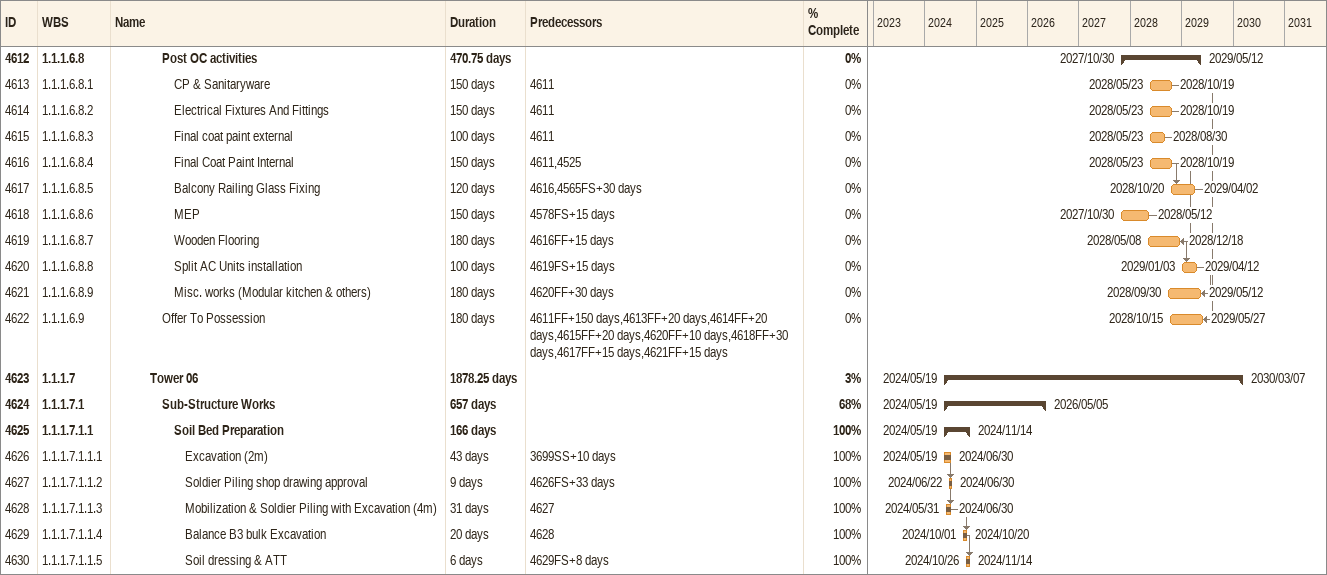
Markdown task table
| ID | WBS | Task | Duration | Start | Finish | Predecessors | % complete |
|---|---|---|---|---|---|---|---|
| 4612 | 1.1.1.6.8 | **Post OC activities** | 470.75d | 2027-10-30 | 2029-05-12 |  | 0 |
| 4613 | 1.1.1.6.8.1 | CP & Sanitaryware | 150d | 2028-05-23 | 2028-10-19 | 4611 | 0 |
| 4614 | 1.1.1.6.8.2 | Electrical Fixtures And Fittings | 150d | 2028-05-23 | 2028-10-19 | 4611 | 0 |
| 4615 | 1.1.1.6.8.3 | Final coat paint external | 100d | 2028-05-23 | 2028-08-30 | 4611 | 0 |
| 4616 | 1.1.1.6.8.4 | Final Coat Paint Internal | 150d | 2028-05-23 | 2028-10-19 | 4611, 4525 | 0 |
| 4617 | 1.1.1.6.8.5 | Balcony Railing Glass Fixing | 120d | 2028-10-20 | 2029-04-02 | 4616, 4565FS+30d | 0 |
| 4618 | 1.1.1.6.8.6 | MEP | 150d | 2027-10-30 | 2028-05-12 | 4578FS+15d | 0 |
| 4619 | 1.1.1.6.8.7 | Wooden Flooring | 180d | 2028-05-08 | 2028-12-18 | 4616FF+15d | 0 |
| 4620 | 1.1.1.6.8.8 | Split AC Units installation | 100d | 2029-01-03 | 2029-04-12 | 4619FS+15d | 0 |
| 4621 | 1.1.1.6.8.9 | Misc. works (Modular kitchen & others) | 180d | 2028-09-30 | 2029-05-12 | 4620FF+30d | 0 |
| 4622 | 1.1.1.6.9 | Offer To Possession | 180d | 2028-10-15 | 2029-05-27 | 4611FF+150d, 4613FF+20d, 4614FF+20d, 4615FF+20d, 4620FF+10d, 4618FF+30d, 4617FF+15d, 4621FF+15d | 0 |
| 4623 | 1.1.1.7 | **Tower 06** | 1878.25d | 2024-05-19 | 2030-03-07 |  | 3 |
| 4624 | 1.1.1.7.1 | **Sub-Structure Works** | 657d | 2024-05-19 | 2026-05-05 |  | 68 |
| 4625 | 1.1.1.7.1.1 | **Soil Bed Preparation** | 166d | 2024-05-19 | 2024-11-14 |  | 100 |
| 4626 | 1.1.1.7.1.1.1 | Excavation (2m) | 43d | 2024-05-19 | 2024-06-30 | 3699SS+10d | 100 |
| 4627 | 1.1.1.7.1.1.2 | Soldier Piling shop drawing approval | 9d | 2024-06-22 | 2024-06-30 | 4626FS+33d | 100 |
| 4628 | 1.1.1.7.1.1.3 | Mobilization & Soldier Piling with Excavation (4m) | 31d | 2024-05-31 | 2024-06-30 | 4627 | 100 |
| 4629 | 1.1.1.7.1.1.4 | Balance B3 bulk Excavation | 20d | 2024-10-01 | 2024-10-20 | 4628 | 100 |
| 4630 | 1.1.1.7.1.1.5 | Soil dressing & ATT | 6d | 2024-10-26 | 2024-11-14 | 4629FS+8d | 100 |
